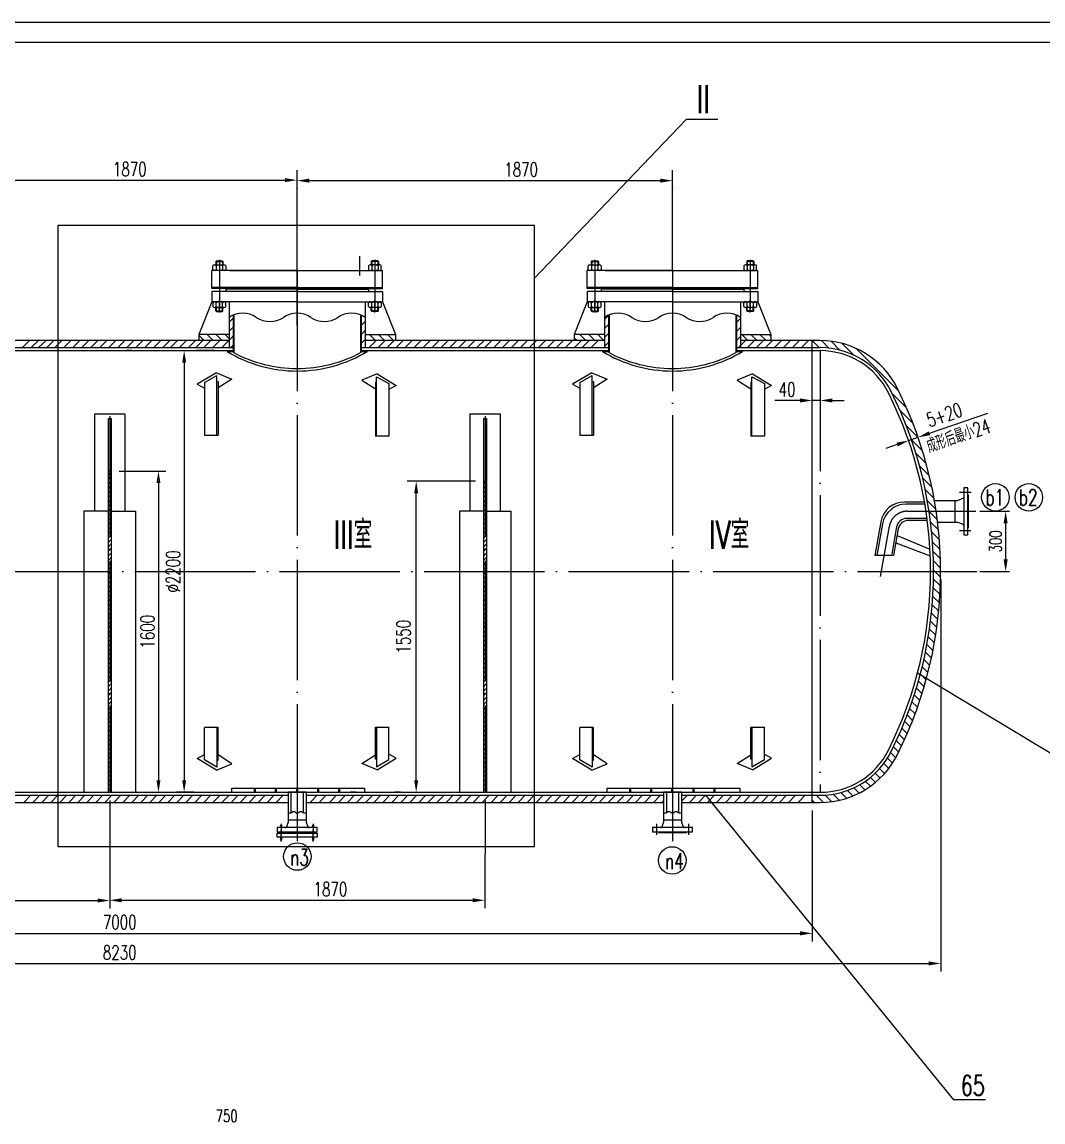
# Model space of a CAD drawing. Extents: x -54047 to 31317, y -2 to 11950.
# Drawn here: x -13641 to -8554, y 6400 to 11880 of the extents above; entities that cross this region are included whole.
import ezdxf

# ---------------------------------------------------------------- set-up
doc = ezdxf.new("R2010")
doc.units = 0
doc.header["$LTSCALE"] = 20
doc.linetypes.add('DASHDOT-M', pattern=[36, 30, -3, 0, -3])
doc.layers.get('0').update_dxf_attribs({"linetype": 'CONTINUOUS'})
doc.styles.add('BIAOZHU', font='ROMANS.shx', dxfattribs={"width": 0.7, "bigfont": 'HLFSD.shx'})
doc.styles.add('HZ', font='ROMANS.shx', dxfattribs={"width": 0.7, "height": 60, "bigfont": 'HLFSD.shx'})
doc.styles.add('ROMANS', font='ROMANS', dxfattribs={"width": 0.7, "height": 60})
pattern_1 = [(45, (-15897.798, 1992.204), (-11.22532, 11.22532), [])]
pattern_2 = [(45, (-17767.798, 1992.204), (-11.22532, 11.22532), [])]
pattern_3 = [(135, (-19767.798, 1992.204), (-22.45064, -22.45064), [])]

msp = doc.modelspace()

# ---------------------------------------------------------------- hatches: boundary and pattern name
at = {"linetype": 'Continuous'}
h = msp.add_hatch(dxfattribs=at)
h.set_pattern_fill('ANSI31', scale=10, style=0)
h.set_pattern_definition([(45, (-19833.798, 1992.204), (-22.45064, 22.45064), [])])
h.paths.add_polyline_path([(-12589.3, 10419.4, 0.046124), (-12609.3, 10408.7), (-12609.3, 10257.8), (-12589.3, 10257.8)])
h.paths.add_polyline_path([(-11931.3, 10408.7, 0.046124), (-11951.3, 10419.4), (-11951.3, 10257.8), (-11931.3, 10257.8)])
h = msp.add_hatch(dxfattribs=at)
h.set_pattern_fill('ANSI31', scale=10, style=0)
h.set_pattern_definition([(45, (-19863.798, 1992.204), (-22.45064, 22.45064), [])])
h.paths.add_polyline_path([(-10719.3, 10419.4, 0.046124), (-10739.3, 10408.7), (-10739.3, 10257.8), (-10719.3, 10257.8)])
h.paths.add_polyline_path([(-10061.3, 10408.7, 0.046124), (-10081.3, 10419.4), (-10081.3, 10257.8), (-10061.3, 10257.8)])
h = msp.add_hatch(dxfattribs=at)
h.set_pattern_fill('ANSI31', scale=10, angle=90, style=0)
h.set_pattern_definition([(135, (-19833.798, 1992.204), (-22.45064, -22.45064), [])])
h.paths.add_polyline_path([(-11780.3, 10322.8), (-11931.3, 10322.8), (-11931.3, 10292.8), (-11780.3, 10292.8)])
h.paths.add_polyline_path([(-12609.3, 10322.8), (-12760.3, 10322.8), (-12760.3, 10292.8), (-12609.3, 10292.8)])
h = msp.add_hatch(dxfattribs=at)
h.set_pattern_fill('ANSI31', scale=10, angle=90, style=0)
h.set_pattern_definition([(135, (-19863.798, 1992.204), (-22.45064, -22.45064), [])])
h.paths.add_polyline_path([(-9910.3, 10322.8), (-10061.3, 10322.8), (-10061.3, 10292.8), (-9910.3, 10292.8)])
h.paths.add_polyline_path([(-10739.3, 10322.8), (-10890.3, 10322.8), (-10890.3, 10292.8), (-10739.3, 10292.8)])
h = msp.add_hatch(dxfattribs=at)
h.set_pattern_fill('ANSI31', scale=10, angle=90, style=0)
h.set_pattern_definition(pattern_3)
h.paths.add_polyline_path([(-9177, 9811.4), (-9210.1, 9799.9, -0.04212), (-9126.7, 9473.2), (-9092.9, 9483.2, 0.041593)])
h = msp.add_hatch(dxfattribs=at)
h.set_pattern_fill('ANSI31', scale=5, style=0)
h.set_pattern_definition(pattern_2)
h.paths.add_polyline_path([(-13196.3, 9514.7), (-13204.3, 9514.7), (-13204.3, 9142.8), (-13196.3, 9142.8)])
h.paths.add_polyline_path([(-13204.3, 9514.7), (-13212.3, 9514.7), (-13212.3, 9482.8), (-13212.3, 9142.8), (-13204.3, 9142.8)])
h = msp.add_hatch(dxfattribs=at)
h.set_pattern_fill('ANSI31', scale=5, style=0)
h.set_pattern_definition(pattern_1)
h.paths.add_polyline_path([(-11326.3, 9514.7), (-11334.3, 9514.7), (-11334.3, 9142.8), (-11326.3, 9142.8)])
h.paths.add_polyline_path([(-11334.3, 9514.7), (-11342.3, 9514.7), (-11342.3, 9482.8), (-11342.3, 9142.8), (-11334.3, 9142.8)])
h = msp.add_hatch(dxfattribs=at)
h.set_pattern_fill('ANSI31', scale=10, angle=90, style=0)
h.set_pattern_definition(pattern_3)
h.paths.add_polyline_path([(-9092.9, 9483.2), (-9126.7, 9473.2, -0.041409), (-9099.3, 9142.8), (-9064.3, 9142.8, 0.041936)])
h.paths.add_polyline_path([(-9064.3, 9142.8), (-9099.3, 9142.8, -0.098479), (-9251.9, 8375.6), (-9221.8, 8356.8, 0.099209)])
h = msp.add_hatch(dxfattribs=at)
h.set_pattern_fill('ANSI31', scale=5, style=0)
h.set_pattern_definition(pattern_2)
h.paths.add_polyline_path([(-13204.3, 9142.8), (-13212.3, 9142.8), (-13212.3, 9007.6), (-13204.3, 9007.6)])
h.paths.add_polyline_path([(-13196.3, 9142.8), (-13204.3, 9142.8), (-13204.3, 9007.6), (-13196.3, 9007.6)])
h = msp.add_hatch(dxfattribs=at)
h.set_pattern_fill('ANSI31', scale=5, style=0)
h.set_pattern_definition(pattern_1)
h.paths.add_polyline_path([(-11334.3, 9142.8), (-11342.3, 9142.8), (-11342.3, 9007.6), (-11334.3, 9007.6)])
h.paths.add_polyline_path([(-11326.3, 9142.8), (-11334.3, 9142.8), (-11334.3, 9007.6), (-11326.3, 9007.6)])
h = msp.add_hatch(dxfattribs=at)
h.set_pattern_fill('ANSI31', scale=5, style=0)
h.set_pattern_definition(pattern_2)
h.paths.add_polyline_path([(-13204.3, 9007.6), (-13212.3, 9007.6), (-13212.3, 8384.4), (-13204.3, 8384.4)])
h.paths.add_polyline_path([(-13196.3, 9007.6), (-13204.3, 9007.6), (-13204.3, 8384.4), (-13196.3, 8384.4)])
h = msp.add_hatch(dxfattribs=at)
h.set_pattern_fill('ANSI31', scale=5, style=0)
h.set_pattern_definition(pattern_1)
h.paths.add_polyline_path([(-11334.3, 9007.6), (-11342.3, 9007.6), (-11342.3, 8384.4), (-11334.3, 8384.4)])
h.paths.add_polyline_path([(-11326.3, 9007.6), (-11334.3, 9007.6), (-11334.3, 8384.4), (-11326.3, 8384.4)])
h = msp.add_hatch(dxfattribs=at)
h.set_pattern_fill('ANSI31', scale=5, style=0)
h.set_pattern_definition(pattern_2)
h.paths.add_polyline_path([(-13204.3, 8384.4), (-13212.3, 8384.4), (-13212.3, 8042.8), (-13204.3, 8042.8)])
h.paths.add_polyline_path([(-13196.3, 8384.4), (-13204.3, 8384.4), (-13204.3, 8042.8), (-13196.3, 8042.8)])
h = msp.add_hatch(dxfattribs=at)
h.set_pattern_fill('ANSI31', scale=5, style=0)
h.set_pattern_definition(pattern_1)
h.paths.add_polyline_path([(-11334.3, 8384.4), (-11342.3, 8384.4), (-11342.3, 8042.8), (-11334.3, 8042.8)])
h.paths.add_polyline_path([(-11326.3, 8384.4), (-11334.3, 8384.4), (-11334.3, 8042.8), (-11326.3, 8042.8)])
h = msp.add_hatch(dxfattribs=at)
h.set_pattern_fill('ANSI31', scale=10, angle=90, style=0)
h.set_pattern_definition(pattern_3)
h.paths.add_polyline_path([(-9463.1, 8042.8), (-9556.5, 8042.8, -0.069224), (-9664.3, 8027.8), (-9704.3, 8027.8), (-9704.3, 7992.8), (-9664.3, 7992.8, 0.12236)])
h.paths.add_polyline_path([(-9318.2, 8167.7), (-9343.2, 8192.8, -0.169803), (-9556.5, 8042.8), (-9463.1, 8042.8, 0.112608)])

# ---------------------------------------------------------------- linework, layer by layer
at = {"color": 7, "linetype": 'Continuous'}
for p, q in [((-19667.8, 11880), (-2867.8, 11880)), ((-11090.3, 10602.7), (-10332.1, 11393.9)), ((-10173.7, 11393.9), (-10332.1, 11393.9)), ((-12270.3, 10641.8), (-12270.3, 11142.4)), ((-12270.3, 11132.1), (-12270.3, 11132.4)), ((-10400.3, 10641.8), (-10400.3, 11142.4)), ((-14080.3, 11092.4), (-12330.3, 11092.4)), ((-12210.3, 11089.7), (-10460.3, 11089.7)), ((-12270.3, 11052.4), (-12270.3, 11049.7)), ((-10400.3, 11052.4), (-10400.3, 11049.7)), ((-12270.3, 10390.2), (-12270.3, 10768.7)), ((-12270.3, 10367.7), (-12270.3, 10768.7)), ((-12672.8, 10690.6), (-12672.8, 10670.6)), ((-12642.8, 10690.6), (-12642.8, 10670.6)), ((-11897.8, 10690.6), (-11897.8, 10670.6)), ((-11867.8, 10690.6), (-11867.8, 10670.6)), ((-10802.8, 10690.6), (-10802.8, 10670.6)), ((-10772.8, 10690.6), (-10772.8, 10670.6)), ((-10027.8, 10690.6), (-10027.8, 10670.6)), ((-9997.8, 10690.6), (-9997.8, 10670.6)), ((-12672.8, 10438), (-12672.8, 10458)), ((-12642.8, 10438), (-12642.8, 10458)), ((-11897.8, 10438), (-11897.8, 10458)), ((-11867.8, 10438), (-11867.8, 10458)), ((-10802.8, 10438), (-10802.8, 10458)), ((-10772.8, 10438), (-10772.8, 10458)), ((-10027.8, 10438), (-10027.8, 10458)), ((-9997.8, 10438), (-9997.8, 10458)), ((-13639.2, 10257.8), (-13604.2, 10292.8)), ((-13594.6, 10257.8), (-13559.6, 10292.8)), ((-13558.8, 10257.8), (-13520.3, 10292.8)), ((-13516.9, 10257.8), (-13481.9, 10292.8)), ((-13477.9, 10257.8), (-13442.9, 10292.8)), ((-13433, 10257.8), (-13398, 10292.8)), ((-13388.1, 10257.8), (-13353.1, 10292.8)), ((-13343.2, 10257.8), (-13308.2, 10292.8)), ((-13298.3, 10257.8), (-13263.3, 10292.8)), ((-13253.4, 10257.8), (-13218.4, 10292.8)), ((-13208.5, 10257.8), (-13173.5, 10292.8)), ((-13163.6, 10257.8), (-13128.6, 10292.8)), ((-13118.7, 10257.8), (-13083.7, 10292.8)), ((-13074.6, 10257.8), (-13039.6, 10292.8)), ((-13029.7, 10257.8), (-12994.7, 10292.8)), ((-12984.8, 10257.8), (-12949.8, 10292.8)), ((-12939.9, 10257.8), (-12904.9, 10292.8)), ((-12901.4, 10257.8), (-12866.4, 10292.8)), ((-12856.5, 10257.8), (-12821.5, 10292.8)), ((-12811.6, 10257.8), (-12776.6, 10292.8)), ((-12775.2, 10257.8), (-12740.2, 10292.8)), ((-12735.6, 10257.8), (-12700.6, 10292.8)), ((-12690.7, 10257.8), (-12655.7, 10292.8)), ((-12645.8, 10257.8), (-12610.8, 10292.8)), ((-11912.3, 10257.8), (-11877.3, 10292.8)), ((-11867.4, 10257.8), (-11832.4, 10292.8)), ((-11822.5, 10257.8), (-11787.5, 10292.8)), ((-11777.6, 10257.8), (-11742.6, 10292.8)), ((-11732.7, 10257.8), (-11697.7, 10292.8)), ((-11687.8, 10257.8), (-11652.8, 10292.8)), ((-11642.9, 10257.8), (-11607.9, 10292.8)), ((-11598, 10257.8), (-11563, 10292.8)), ((-11553.1, 10257.8), (-11518.1, 10292.8)), ((-11509.1, 10257.8), (-11474.1, 10292.8)), ((-11464.2, 10257.8), (-11429.2, 10292.8)), ((-11419.3, 10257.8), (-11384.3, 10292.8)), ((-11374.4, 10257.8), (-11339.4, 10292.8)), ((-11335.9, 10257.8), (-11300.9, 10292.8)), ((-11291, 10257.8), (-11256, 10292.8)), ((-11247, 10257.9), (-11212, 10292.9)), ((-11202.1, 10257.9), (-11167.1, 10292.9)), ((-11157.2, 10257.9), (-11122.2, 10292.9)), ((-11112.3, 10257.9), (-11077.3, 10292.9)), ((-11067.4, 10257.9), (-11032.4, 10292.9)), ((-11023.4, 10257.9), (-10988.4, 10292.9)), ((-10978.5, 10257.9), (-10943.5, 10292.9)), ((-10933.6, 10257.9), (-10898.6, 10292.9)), ((-10888.7, 10257.9), (-10853.7, 10292.9)), ((-10850.2, 10257.9), (-10815.2, 10292.9)), ((-10805.3, 10257.9), (-10770.3, 10292.9)), ((-10061.3, 10268), (-10036.6, 10292.8)), ((-10026.7, 10257.8), (-9991.7, 10292.8)), ((-9981.8, 10257.8), (-9946.8, 10292.8)), ((-9936.9, 10257.8), (-9901.9, 10292.8)), ((-9892, 10257.8), (-9857, 10292.8)), ((-9847.1, 10257.8), (-9812.1, 10292.8)), ((-9802.2, 10257.8), (-9800.3, 10259.6)), ((-9801.9, 10257.8), (-9766.9, 10292.8)), ((-9757, 10257.8), (-9722, 10292.8)), ((-9668.8, 10257.8), (-9703.8, 10292.8)), ((-9621.5, 10255.5), (-9658.8, 10292.8)), ((-9566.7, 10245.5), (-9610.6, 10289.4)), ((-9496.8, 10220.5), (-9554.9, 10278.6)), ((-9273.1, 10041.7), (-9485, 10253.6)), ((-13093.1, 10242.8), (-13120.2, 10242.8)), ((-12683.2, 10242.8), (-12771.9, 10242.8)), ((-12833.3, 10182.8), (-12833.3, 8102.8)), ((-9234.3, 9958.1), (-9306.4, 10030.1)), ((-9764.3, 9994.7), (-9890.9, 9994.7)), ((-9664.3, 9994.7), (-9704.3, 9994.7)), ((-9604.3, 9994.7), (-9544.3, 9994.7)), ((-9202.9, 9881.7), (-9267.3, 9946.2)), ((-9120.3, 9831), (-8829.5, 9931.6)), ((-9176.8, 9810.7), (-9235.7, 9869.7)), ((-9224.2, 9795), (-9177, 9811.4)), ((-9280.9, 9775.3), (-9337.6, 9755.7)), ((-13212.3, 9623.4), (-13204.3, 9631.4)), ((-13212.3, 9601), (-13204.3, 9609)), ((-13204.3, 9631.4), (-13196.3, 9639.4)), ((-13204.3, 9609), (-13196.3, 9617)), ((-13204.3, 9586.5), (-13196.3, 9594.5)), ((-13156.3, 9642.8), (-12923.8, 9642.8)), ((-11382.3, 9592.8), (-11721.6, 9592.8)), ((-11334.3, 9586.5), (-11328, 9592.8)), ((-13212.3, 9578.5), (-13204.3, 9586.5)), ((-13212.3, 9556.1), (-13204.3, 9564.1)), ((-13212.3, 9533.6), (-13204.3, 9541.6)), ((-13204.3, 9564.1), (-13196.3, 9572.1)), ((-13204.3, 9541.6), (-13196.3, 9549.6)), ((-12961.3, 9582.8), (-12961.3, 8102.8)), ((-11342.3, 9578.5), (-11334.3, 9586.5)), ((-11342.3, 9556.1), (-11334.3, 9564.1)), ((-11342.3, 9533.6), (-11334.3, 9541.6)), ((-11334.3, 9564.1), (-11326.3, 9572.1)), ((-11334.3, 9541.6), (-11326.3, 9549.6)), ((-13208.7, 9514.7), (-13204.3, 9519.2)), ((-13204.3, 9519.2), (-13196.3, 9527.2)), ((-11677.3, 8102.8), (-11677.3, 9532.8)), ((-11338.7, 9514.7), (-11334.3, 9519.2)), ((-11334.3, 9519.2), (-11326.3, 9527.2)), ((-8869, 9442.8), (-8720.7, 9442.8)), ((-8740.7, 9382.8), (-8740.7, 9202.8)), ((-9064.3, 9102.8), (-9064.3, 7150.2)), ((-8869, 9142.8), (-8720.7, 9142.8)), ((-8460.1, 8202.4), (-9179.8, 8636.5)), ((-9244.5, 8304.4), (-9271, 8330.9)), ((-9230.8, 8335.6), (-9257.5, 8362.3)), ((-9258.7, 8273.7), (-9285, 8300)), ((-9285.9, 8213.6), (-9313.5, 8241.2)), ((-9272.6, 8242.7), (-9299, 8269.1)), ((-9304.2, 8187.8), (-9329.6, 8213.1)), ((-13632.5, 7992.8), (-13597.5, 8027.8)), ((-13587.6, 7992.8), (-13552.6, 8027.8)), ((-13542.7, 7992.8), (-13507.7, 8027.8)), ((-13497.8, 7992.8), (-13462.8, 8027.8)), ((-13452.9, 7992.8), (-13417.9, 8027.8)), ((-13408, 7992.8), (-13373, 8027.8)), ((-13363.1, 7992.8), (-13328.1, 8027.8)), ((-13318.2, 7992.8), (-13283.2, 8027.8)), ((-13273.3, 7992.8), (-13238.3, 8027.8)), ((-13228.4, 7992.8), (-13193.4, 8027.8)), ((-13204.3, 8002.8), (-13204.3, 7463.9)), ((-13183.5, 7992.8), (-13148.5, 8027.8)), ((-13138.6, 7992.8), (-13103.6, 8027.8)), ((-13093.7, 7992.8), (-13058.7, 8027.8)), ((-13048.8, 7992.8), (-13013.8, 8027.8)), ((-13003.9, 7992.8), (-12968.9, 8027.8)), ((-12959, 7992.8), (-12924, 8027.8)), ((-12914.1, 7992.8), (-12879.1, 8027.8)), ((-12784.6, 8042.8), (-12873.3, 8042.8)), ((-12869.2, 7992.8), (-12834.2, 8027.8)), ((-12824.3, 7992.8), (-12789.3, 8027.8)), ((-12797.9, 8042.8), (-12789.6, 8042.8)), ((-12779.4, 7992.8), (-12744.4, 8027.8)), ((-12734.5, 7992.8), (-12699.5, 8027.8)), ((-12689.6, 7992.8), (-12654.6, 8027.8)), ((-12644.7, 7992.8), (-12609.7, 8027.8)), ((-12599.8, 7992.8), (-12564.8, 8027.8)), ((-12554.9, 7992.8), (-12519.9, 8027.8)), ((-12510, 7992.8), (-12475, 8027.8)), ((-12465.1, 7992.8), (-12430.1, 8027.8)), ((-12420.2, 7992.8), (-12385.2, 8027.8)), ((-12375.3, 7992.8), (-12340.3, 8027.8)), ((-12205.7, 7992.8), (-12170.7, 8027.8)), ((-12160.8, 7992.8), (-12125.8, 8027.8)), ((-12108.6, 7992.8), (-12073.6, 8027.8)), ((-12063.7, 7992.8), (-12028.7, 8027.8)), ((-12018.8, 7992.8), (-11983.8, 8027.8)), ((-11976.4, 8042.8), (-12004.9, 8042.8)), ((-11973.9, 7992.8), (-11938.9, 8027.8)), ((-11929, 7992.8), (-11894, 8027.8)), ((-11887.9, 7992.8), (-11852.9, 8027.8)), ((-11843, 7992.8), (-11808, 8027.8)), ((-11798.1, 7992.8), (-11763.1, 8027.8)), ((-11755.7, 8042.8), (-11784.2, 8042.8)), ((-11753.2, 7992.8), (-11718.2, 8027.8)), ((-11708.3, 7992.8), (-11673.3, 8027.8)), ((-11663.4, 7992.8), (-11628.4, 8027.8)), ((-11645.7, 8042.8), (-11637.3, 8042.8)), ((-11618.5, 7992.8), (-11583.5, 8027.8)), ((-11573.6, 7992.8), (-11538.6, 8027.8)), ((-11528.7, 7992.8), (-11493.7, 8027.8)), ((-11483.8, 7992.8), (-11448.8, 8027.8)), ((-11438.9, 7992.8), (-11403.9, 8027.8)), ((-11394, 7992.8), (-11359, 8027.8)), ((-11349.1, 7992.8), (-11314.1, 8027.8)), ((-11334.3, 8002.8), (-11335.5, 7465)), ((-11304.2, 7992.8), (-11269.2, 8027.8)), ((-11259.3, 7992.8), (-11224.3, 8027.8)), ((-11214.4, 7992.8), (-11179.4, 8027.8)), ((-11169.1, 7992.8), (-11134.1, 8027.8)), ((-11124.2, 7992.8), (-11089.2, 8027.8)), ((-11079.3, 7992.8), (-11044.3, 8027.8)), ((-11034.4, 7992.8), (-10999.4, 8027.8)), ((-10989.5, 7992.8), (-10954.5, 8027.8)), ((-10944.6, 7992.8), (-10909.6, 8027.8)), ((-10899.7, 7992.8), (-10864.7, 8027.8)), ((-10854.8, 7992.8), (-10819.8, 8027.8)), ((-10809.9, 7992.8), (-10774.9, 8027.8)), ((-10765, 7992.8), (-10730, 8027.8)), ((-10720.1, 7992.8), (-10685.1, 8027.8)), ((-10675.2, 7992.8), (-10640.2, 8027.8)), ((-10630.3, 7992.8), (-10595.3, 8027.8)), ((-10585.4, 7992.8), (-10550.4, 8027.8)), ((-10540.5, 7992.8), (-10505.5, 8027.8)), ((-10495.6, 7992.8), (-10460.6, 8027.8)), ((-10355.8, 7997.9), (-10325.9, 8027.8)), ((-10316, 7992.8), (-10281, 8027.8)), ((-10271.1, 7992.8), (-10236.1, 8027.8)), ((-10236.1, 8027.8), (-9000.4, 6511.6)), ((-10226.2, 7992.8), (-10191.2, 8027.8)), ((-10181.3, 7992.8), (-10146.3, 8027.8)), ((-10136.4, 7992.8), (-10101.4, 8027.8)), ((-10091.5, 7992.8), (-10056.5, 8027.8)), ((-10046.6, 7992.8), (-10011.6, 8027.8)), ((-10001.7, 7992.8), (-9966.7, 8027.8)), ((-9956.8, 7992.8), (-9921.8, 8027.8)), ((-9911.9, 7992.8), (-9876.9, 8027.8)), ((-9867, 7992.8), (-9832, 8027.8)), ((-9822.1, 7992.8), (-9787.1, 8027.8)), ((-9774.6, 7992.8), (-9739.6, 8027.8)), ((-13204.3, 7987.8), (-13204.3, 7465)), ((-10450.7, 7992.8), (-10444.8, 7998.7)), ((-9704.3, 7952.8), (-9704.3, 7300.3)), ((-11335.3, 7556.4), (-11335.3, 7503)), ((-15014.3, 7503.9), (-13264.3, 7503.9)), ((-13144.3, 7505), (-11395.5, 7505)), ((-16644.3, 7340.3), (-9764.3, 7340.3)), ((-17284.3, 7190.2), (-9124.3, 7190.2))]:
    msp.add_line(p, q, dxfattribs=at)
at = {"color": 4, "linetype": 'Continuous'}
for p, q in [((-19167.8, 11780), (-2967.8, 11780)), ((-12672.8, 10690.6), (-12675.8, 10687.6)), ((-12675.8, 10687.6), (-12639.8, 10687.6)), ((-12675.8, 10687.6), (-12675.8, 10670.6)), ((-12672.8, 10690.6), (-12642.8, 10690.6)), ((-12642.8, 10690.6), (-12639.8, 10687.6)), ((-12639.8, 10687.6), (-12639.8, 10670.6)), ((-11897.8, 10690.6), (-11900.8, 10687.6)), ((-11864.8, 10687.6), (-11900.8, 10687.6)), ((-11900.8, 10687.6), (-11900.8, 10670.6)), ((-11867.8, 10690.6), (-11897.8, 10690.6)), ((-11867.8, 10690.6), (-11864.8, 10687.6)), ((-11864.8, 10687.6), (-11864.8, 10670.6)), ((-10802.8, 10690.6), (-10805.8, 10687.6)), ((-10805.8, 10687.6), (-10769.8, 10687.6)), ((-10805.8, 10687.6), (-10805.8, 10670.6)), ((-10802.8, 10690.6), (-10772.8, 10690.6)), ((-10772.8, 10690.6), (-10769.8, 10687.6)), ((-10769.8, 10687.6), (-10769.8, 10670.6)), ((-10027.8, 10690.6), (-10030.8, 10687.6)), ((-10030.8, 10687.6), (-10030.8, 10670.6)), ((-9994.8, 10687.6), (-10030.8, 10687.6)), ((-9997.8, 10690.6), (-10027.8, 10690.6)), ((-9997.8, 10690.6), (-9994.8, 10687.6)), ((-9994.8, 10687.6), (-9994.8, 10670.6)), ((-12270.3, 10641.8), (-12695.3, 10641.8)), ((-12695.3, 10551.8), (-12695.3, 10641.8)), ((-12689.7, 10647.3), (-12689.7, 10665.1)), ((-12682.1, 10670.6), (-12633.5, 10670.6)), ((-12633.5, 10641.8), (-12682.1, 10641.8)), ((-12673.8, 10665.1), (-12673.8, 10647.3)), ((-12641.9, 10665.1), (-12641.9, 10647.3)), ((-12626, 10665.1), (-12626, 10647.3)), ((-12605.3, 10641.8), (-11935.3, 10641.8)), ((-12270.3, 10641.8), (-11845.3, 10641.8)), ((-11914.7, 10665.1), (-11914.7, 10647.3)), ((-11858.5, 10670.6), (-11907.1, 10670.6)), ((-11907.1, 10641.8), (-11858.5, 10641.8)), ((-11898.8, 10665.1), (-11898.8, 10647.3)), ((-11866.9, 10665.1), (-11866.9, 10647.3)), ((-11851, 10647.3), (-11851, 10665.1)), ((-11845.3, 10551.8), (-11845.3, 10641.8)), ((-10400.3, 10641.8), (-10825.3, 10641.8)), ((-10825.3, 10551.8), (-10825.3, 10641.8)), ((-10819.7, 10647.3), (-10819.7, 10665.1)), ((-10812.1, 10670.6), (-10763.5, 10670.6)), ((-10763.5, 10641.8), (-10812.1, 10641.8)), ((-10803.8, 10665.1), (-10803.8, 10647.3)), ((-10771.9, 10665.1), (-10771.9, 10647.3)), ((-10756, 10665.1), (-10756, 10647.3)), ((-10735.3, 10641.8), (-10065.3, 10641.8)), ((-10400.3, 10641.8), (-9975.3, 10641.8)), ((-10044.7, 10665.1), (-10044.7, 10647.3)), ((-9988.5, 10670.6), (-10037.1, 10670.6)), ((-10037.1, 10641.8), (-9988.5, 10641.8)), ((-10028.8, 10665.1), (-10028.8, 10647.3)), ((-9996.9, 10665.1), (-9996.9, 10647.3)), ((-9981, 10647.3), (-9981, 10665.1)), ((-9975.3, 10551.8), (-9975.3, 10641.8)), ((-12270.3, 10556.8), (-12695.3, 10556.8)), ((-12270.3, 10551.8), (-12695.3, 10551.8)), ((-12270.3, 10536.8), (-12695.3, 10536.8)), ((-12695.3, 10536.8), (-12695.3, 10486.8)), ((-12270.3, 10548.8), (-12625.3, 10548.8)), ((-12625.3, 10548.8), (-12625.3, 10536.8)), ((-12620.3, 10551.8), (-12620.3, 10548.8)), ((-12270.3, 10556.8), (-11845.3, 10556.8)), ((-12270.3, 10551.8), (-11845.3, 10551.8)), ((-12270.3, 10548.8), (-11915.3, 10548.8)), ((-12270.3, 10536.8), (-11845.3, 10536.8)), ((-11920.3, 10551.8), (-11920.3, 10548.8)), ((-11915.3, 10548.8), (-11915.3, 10536.8)), ((-11845.3, 10536.8), (-11845.3, 10486.8)), ((-10400.3, 10556.8), (-10825.3, 10556.8)), ((-10400.3, 10551.8), (-10825.3, 10551.8)), ((-10400.3, 10536.8), (-10825.3, 10536.8)), ((-10825.3, 10536.8), (-10825.3, 10486.8)), ((-10400.3, 10548.8), (-10755.3, 10548.8)), ((-10755.3, 10548.8), (-10755.3, 10536.8)), ((-10750.3, 10551.8), (-10750.3, 10548.8)), ((-10400.3, 10556.8), (-9975.3, 10556.8)), ((-10400.3, 10551.8), (-9975.3, 10551.8)), ((-10400.3, 10548.8), (-10045.3, 10548.8)), ((-10400.3, 10536.8), (-9975.3, 10536.8)), ((-10050.3, 10551.8), (-10050.3, 10548.8)), ((-10045.3, 10548.8), (-10045.3, 10536.8)), ((-9975.3, 10536.8), (-9975.3, 10486.8)), ((-12695.3, 10486.8), (-12760.3, 10322.8)), ((-12270.3, 10486.8), (-12695.3, 10486.8)), ((-12689.7, 10481.3), (-12689.7, 10463.5)), ((-12633.5, 10486.8), (-12682.1, 10486.8)), ((-12673.8, 10463.5), (-12673.8, 10481.3)), ((-12641.9, 10463.5), (-12641.9, 10481.3)), ((-12626, 10463.5), (-12626, 10481.3)), ((-12609.3, 10486.8), (-12609.3, 10257.8)), ((-12270.3, 10486.8), (-11845.3, 10486.8)), ((-11931.3, 10486.8), (-11931.3, 10257.8)), ((-11914.7, 10463.5), (-11914.7, 10481.3)), ((-11907.1, 10486.8), (-11858.5, 10486.8)), ((-11898.8, 10463.5), (-11898.8, 10481.3)), ((-11866.9, 10463.5), (-11866.9, 10481.3)), ((-11851, 10481.3), (-11851, 10463.5)), ((-11845.3, 10486.8), (-11780.3, 10322.8)), ((-10825.3, 10486.8), (-10890.3, 10322.8)), ((-10400.3, 10486.8), (-10825.3, 10486.8)), ((-10819.7, 10481.3), (-10819.7, 10463.5)), ((-10763.5, 10486.8), (-10812.1, 10486.8)), ((-10803.8, 10463.5), (-10803.8, 10481.3)), ((-10771.9, 10463.5), (-10771.9, 10481.3)), ((-10756, 10463.5), (-10756, 10481.3)), ((-10739.3, 10486.8), (-10739.3, 10257.8)), ((-10400.3, 10486.8), (-9975.3, 10486.8)), ((-10061.3, 10486.8), (-10061.3, 10257.8)), ((-10044.7, 10463.5), (-10044.7, 10481.3)), ((-10037.1, 10486.8), (-9988.5, 10486.8)), ((-10028.8, 10463.5), (-10028.8, 10481.3)), ((-9996.9, 10463.5), (-9996.9, 10481.3)), ((-9981, 10481.3), (-9981, 10463.5)), ((-9975.3, 10486.8), (-9910.3, 10322.8)), ((-12682.1, 10458), (-12633.5, 10458)), ((-12675.8, 10441), (-12675.8, 10458)), ((-12675.8, 10441), (-12639.8, 10441)), ((-12672.8, 10438), (-12675.8, 10441)), ((-12672.8, 10438), (-12642.8, 10438)), ((-12642.8, 10438), (-12639.8, 10441)), ((-12639.8, 10441), (-12639.8, 10458)), ((-12589.3, 10419.4), (-12589.3, 10234.8)), ((-12585.3, 10421), (-12585.3, 10232.7)), ((-11955.3, 10421), (-11955.3, 10232.7)), ((-11951.3, 10419.4), (-11951.3, 10234.8)), ((-11858.5, 10458), (-11907.1, 10458)), ((-11900.8, 10441), (-11900.8, 10458)), ((-11864.8, 10441), (-11900.8, 10441)), ((-11897.8, 10438), (-11900.8, 10441)), ((-11867.8, 10438), (-11897.8, 10438)), ((-11867.8, 10438), (-11864.8, 10441)), ((-11864.8, 10441), (-11864.8, 10458)), ((-10812.1, 10458), (-10763.5, 10458)), ((-10805.8, 10441), (-10805.8, 10458)), ((-10805.8, 10441), (-10769.8, 10441)), ((-10802.8, 10438), (-10805.8, 10441)), ((-10802.8, 10438), (-10772.8, 10438)), ((-10772.8, 10438), (-10769.8, 10441)), ((-10769.8, 10441), (-10769.8, 10458)), ((-10719.3, 10419.4), (-10719.3, 10234.8)), ((-10715.3, 10421), (-10715.3, 10232.7)), ((-10085.3, 10421), (-10085.3, 10232.7)), ((-10081.3, 10419.4), (-10081.3, 10234.8)), ((-9988.5, 10458), (-10037.1, 10458)), ((-10030.8, 10441), (-10030.8, 10458)), ((-10027.8, 10438), (-10030.8, 10441)), ((-9994.8, 10441), (-10030.8, 10441)), ((-9997.8, 10438), (-10027.8, 10438)), ((-9997.8, 10438), (-9994.8, 10441)), ((-9994.8, 10441), (-9994.8, 10458)), ((-12609.3, 10322.8), (-12760.3, 10322.8)), ((-12760.3, 10322.8), (-12760.3, 10292.8)), ((-11931.3, 10322.8), (-11780.3, 10322.8)), ((-11780.3, 10322.8), (-11780.3, 10292.8)), ((-10739.3, 10322.8), (-10890.3, 10322.8)), ((-10890.3, 10322.8), (-10890.3, 10292.8)), ((-10061.3, 10322.8), (-9910.3, 10322.8)), ((-9910.3, 10322.8), (-9910.3, 10292.8)), ((-13821.3, 10257.8), (-13639.8, 10257.8)), ((-13639.8, 10292.8), (-13801.3, 10292.8)), ((-12750.3, 10292.8), (-13639.8, 10292.8)), ((-13639.8, 10257.8), (-12750.3, 10257.8)), ((-12609.3, 10292.8), (-12750.3, 10292.8)), ((-12750.3, 10257.8), (-12589.3, 10257.8)), ((-11951.3, 10257.8), (-10719.3, 10257.8)), ((-10739.3, 10292.8), (-11931.3, 10292.8)), ((-10081.3, 10257.8), (-9664.3, 10257.8)), ((-9664.3, 10292.8), (-10061.3, 10292.8)), ((-9704.3, 7992.8), (-9704.3, 10292.8)), ((-13821.3, 10242.8), (-13639.8, 10242.8)), ((-13639.8, 10242.8), (-12750.3, 10242.8)), ((-12750.3, 10242.8), (-12589.3, 10242.8)), ((-12619.3, 10242.8), (-12619.3, 10238.8)), ((-12619.3, 10238.8), (-12589.3, 10238.8)), ((-11951.3, 10242.8), (-11844.8, 10242.8)), ((-11951.3, 10238.8), (-11921.3, 10238.8)), ((-11921.3, 10242.8), (-11921.3, 10238.8)), ((-11844.8, 10242.8), (-10719.3, 10242.8)), ((-10749.3, 10242.8), (-10749.3, 10238.8)), ((-10749.3, 10238.8), (-10719.3, 10238.8)), ((-10081.3, 10242.8), (-9664.3, 10242.8)), ((-10081.3, 10238.8), (-10051.3, 10238.8)), ((-10051.3, 10242.8), (-10051.3, 10238.8)), ((-12672.8, 10132.8), (-12768.3, 10075.1)), ((-12731.9, 10083.7), (-12669.8, 10118.3)), ((-12731.9, 10083.7), (-12731.9, 9821.8)), ((-12672.8, 10132.8), (-12595.9, 10101.4)), ((-12669.8, 9821.8), (-12669.8, 10118.3)), ((-12669.8, 10087), (-12664.4, 10089.8)), ((-12595.9, 10101.4), (-12664.4, 10057.6)), ((-12664.4, 10089.8), (-12664.4, 9821.8)), ((-11871.8, 10127.6), (-11948.8, 10096.2)), ((-11948.8, 10096.2), (-11880.2, 10052.4)), ((-11880.2, 10084.7), (-11880.2, 9816.6)), ((-11874.8, 10081.8), (-11880.2, 10084.7)), ((-11874.8, 9816.6), (-11874.8, 10113.1)), ((-11874.8, 10113.1), (-11812.8, 10078.5)), ((-11871.8, 10127.6), (-11776.3, 10069.9)), ((-10802.8, 10132.8), (-10898.3, 10075.1)), ((-10861.9, 10083.7), (-10799.8, 10118.3)), ((-10861.9, 10083.7), (-10861.9, 9821.8)), ((-10802.8, 10132.8), (-10725.9, 10101.4)), ((-10799.8, 9821.8), (-10799.8, 10118.3)), ((-10799.8, 10087), (-10794.4, 10089.8)), ((-10725.9, 10101.4), (-10794.4, 10057.6)), ((-10794.4, 10089.8), (-10794.4, 9821.8)), ((-10001.8, 10127.6), (-10078.8, 10096.2)), ((-10078.8, 10096.2), (-10010.2, 10052.4)), ((-10010.2, 10084.7), (-10010.2, 9816.6)), ((-10004.8, 10081.8), (-10010.2, 10084.7)), ((-10004.8, 9816.6), (-10004.8, 10113.1)), ((-10004.8, 10113.1), (-9942.8, 10078.5)), ((-10001.8, 10127.6), (-9906.3, 10069.9)), ((-12768.3, 10075.1), (-12731.4, 10055.2)), ((-11776.3, 10069.9), (-11813.3, 10050)), ((-11812.8, 10078.5), (-11812.8, 9816.6)), ((-10898.3, 10075.1), (-10861.4, 10055.2)), ((-9906.3, 10069.9), (-9943.3, 10050)), ((-9942.8, 10078.5), (-9942.8, 9816.6)), ((-13279.3, 9928.6), (-13279.3, 9613.6)), ((-13279.3, 9928.6), (-13129.3, 9928.6)), ((-13129.3, 9928.6), (-13129.3, 9613.6)), ((-11409.3, 9928.6), (-11409.3, 9613.6)), ((-11409.3, 9928.6), (-11259.3, 9928.6)), ((-11259.3, 9928.6), (-11259.3, 9613.6)), ((-13212.3, 9905.2), (-13212.3, 8042.8)), ((-13212.3, 9905.2), (-13196.3, 9905.2)), ((-13196.3, 9905.2), (-13196.3, 8042.8)), ((-11342.3, 9905.2), (-11342.3, 8042.8)), ((-11342.3, 9905.2), (-11326.3, 9905.2)), ((-11326.3, 9905.2), (-11326.3, 8042.8)), ((-12731.9, 9821.8), (-12664.4, 9821.8)), ((-11812.8, 9816.6), (-11880.2, 9816.6)), ((-10861.9, 9821.8), (-10794.4, 9821.8)), ((-9942.8, 9816.6), (-10010.2, 9816.6)), ((-13279.3, 9613.6), (-13279.3, 9442.8)), ((-13196.3, 9642.8), (-13212.3, 9642.8)), ((-13129.3, 9613.6), (-13129.3, 9442.8)), ((-11409.3, 9613.6), (-11409.3, 9442.8)), ((-11326.3, 9592.8), (-11342.3, 9592.8)), ((-11259.3, 9613.6), (-11259.3, 9577.8)), ((-11259.3, 9577.8), (-11259.3, 9442.8)), ((-8928.5, 9560.3), (-8949.5, 9560.3)), ((-8949.5, 9560.3), (-8949.5, 9325.3)), ((-8928.5, 9325.3), (-8928.5, 9560.3)), ((-9144.6, 9488.8), (-9244.6, 9488.8)), ((-9095.3, 9496.8), (-8979.5, 9496.8)), ((-8991.5, 9388.8), (-8991.5, 9496.8)), ((-8979.5, 9496.8), (-8953.3, 9507.3)), ((-8925.5, 9523.8), (-8928.5, 9523.8)), ((-8925.5, 9361.8), (-8925.5, 9523.8)), ((-8925.5, 9361.8), (-8925.5, 9523.8)), ((-13332.3, 9442.8), (-13332.3, 8042.8)), ((-13212.3, 9442.8), (-13332.3, 9442.8)), ((-13196.3, 9442.8), (-13076.3, 9442.8)), ((-13076.3, 9442.8), (-13076.3, 9142.8)), ((-11462.3, 9442.8), (-11462.3, 8042.8)), ((-11342.3, 9442.8), (-11462.3, 9442.8)), ((-11326.3, 9442.8), (-11206.3, 9442.8)), ((-11206.3, 9442.8), (-11206.3, 8042.8)), ((-9142.9, 9478.8), (-9236.2, 9478.8)), ((-9362.7, 9389.6), (-9392.2, 9222.8)), ((-9354.4, 9379.7), (-9382.1, 9222.8)), ((-9131.9, 9406.8), (-9234.5, 9406.8)), ((-9130.6, 9396.8), (-9226.2, 9396.8)), ((-9079.2, 9388.8), (-8979.5, 9388.8)), ((-8979.5, 9388.8), (-8953.3, 9378.3)), ((-9283.7, 9365.5), (-9307.6, 9229.9)), ((-9275.4, 9355.5), (-9298.8, 9222.8)), ((-9281.3, 9322.4), (-9118.3, 9254.5)), ((-8949.5, 9325.3), (-8928.5, 9325.3)), ((-8928.5, 9361.8), (-8925.5, 9361.8)), ((-9287.8, 9285.5), (-9116.6, 9220.1)), ((-9298.8, 9222.8), (-9392.2, 9222.8)), ((-13076.3, 9142.8), (-13076.3, 8042.8)), ((-12731.9, 8204.5), (-12731.9, 8366.4)), ((-12664.4, 8366.4), (-12731.9, 8366.4)), ((-12669.8, 8366.4), (-12669.8, 8168.8)), ((-12664.4, 8203.7), (-12664.4, 8366.4)), ((-11880.2, 8208.2), (-11880.2, 8367.4)), ((-11880.2, 8367.4), (-11812.8, 8367.4)), ((-11874.8, 8367.4), (-11874.8, 8169.7)), ((-11812.8, 8205.5), (-11812.8, 8367.4)), ((-10861.9, 8204.5), (-10861.9, 8366.4)), ((-10794.4, 8366.4), (-10861.9, 8366.4)), ((-10799.8, 8366.4), (-10799.8, 8168.8)), ((-10794.4, 8203.7), (-10794.4, 8366.4)), ((-10010.2, 8208.2), (-10010.2, 8367.4)), ((-10010.2, 8367.4), (-9942.8, 8367.4)), ((-10004.8, 8367.4), (-10004.8, 8169.7)), ((-9942.8, 8205.5), (-9942.8, 8367.4)), ((-12768.3, 8211.6), (-12731.4, 8231.4)), ((-12595.9, 8185.3), (-12664.4, 8229)), ((-11948.8, 8186.2), (-11880.2, 8230)), ((-11776.3, 8212.5), (-11813.3, 8232.4)), ((-10898.3, 8211.6), (-10861.4, 8231.4)), ((-10725.9, 8185.3), (-10794.4, 8229)), ((-10078.8, 8186.2), (-10010.2, 8230)), ((-9906.3, 8212.5), (-9943.3, 8232.4)), ((-12672.8, 8153.8), (-12768.3, 8211.6)), ((-12669.8, 8168.8), (-12731.9, 8204.5)), ((-12672.8, 8153.8), (-12595.9, 8185.3)), ((-12669.8, 8203), (-12664.4, 8203.7)), ((-11871.8, 8154.8), (-11948.8, 8186.2)), ((-11874.8, 8207.2), (-11880.2, 8208.2)), ((-11874.8, 8169.7), (-11812.8, 8205.5)), ((-11871.8, 8154.8), (-11776.3, 8212.5)), ((-10802.8, 8153.8), (-10898.3, 8211.6)), ((-10799.8, 8168.8), (-10861.9, 8204.5)), ((-10802.8, 8153.8), (-10725.9, 8185.3)), ((-10799.8, 8203), (-10794.4, 8203.7)), ((-10001.8, 8154.8), (-10078.8, 8186.2)), ((-10004.8, 8207.2), (-10010.2, 8208.2)), ((-10004.8, 8169.7), (-9942.8, 8205.5)), ((-10001.8, 8154.8), (-9906.3, 8212.5)), ((-12595.2, 8052.8), (-12595.2, 8062.8)), ((-12595.2, 8062.8), (-11934, 8062.8)), ((-12482.5, 8042.8), (-12482.5, 8062.8)), ((-12477.5, 8042.8), (-12477.5, 8062.8)), ((-12377.5, 8042.8), (-12377.5, 8062.8)), ((-12372.5, 8042.8), (-12372.5, 8062.8)), ((-12272.5, 8042.8), (-12272.5, 8062.8)), ((-12267.5, 8042.8), (-12267.5, 8062.8)), ((-12167, 8042.8), (-12167, 8062.8)), ((-12162, 8042.8), (-12162, 8062.8)), ((-12062, 8042.8), (-12062, 8062.8)), ((-12057, 8042.8), (-12057, 8062.8)), ((-11934, 8062.8), (-11934, 8042.8)), ((-10725.6, 8062.8), (-10064.5, 8062.8)), ((-10725.6, 8052.8), (-10725.6, 8062.8)), ((-10613, 8042.8), (-10613, 8062.8)), ((-10608, 8042.8), (-10608, 8062.8)), ((-10508, 8042.8), (-10508, 8062.8)), ((-10503, 8042.8), (-10503, 8062.8)), ((-10403, 8042.8), (-10403, 8062.8)), ((-10398, 8042.8), (-10398, 8062.8)), ((-10297.4, 8042.8), (-10297.4, 8062.8)), ((-10292.4, 8042.8), (-10292.4, 8062.8)), ((-10192.4, 8042.8), (-10192.4, 8062.8)), ((-10187.4, 8042.8), (-10187.4, 8062.8)), ((-10064.5, 8062.8), (-10064.5, 8042.8)), ((-16744.3, 8042.8), (-9664.3, 8042.8)), ((-14095.8, 8027.8), (-12314.8, 8027.8)), ((-12595.2, 8042.8), (-12595.2, 8052.8)), ((-12314.8, 8042.8), (-12314.8, 7893.8)), ((-12225.4, 8042.8), (-12314.4, 8042.8)), ((-12225.2, 8042.8), (-12314.2, 8042.8)), ((-12224.8, 8042.8), (-12313.8, 8042.8)), ((-12301, 8042.8), (-12301, 7940.5)), ((-12239.7, 8042.8), (-12239.7, 7940.5)), ((-12225.8, 8042.8), (-12225.8, 7893.8)), ((-12225.8, 8027.8), (-10444.8, 8027.8)), ((-10725.6, 8042.8), (-10725.6, 8052.8)), ((-10355.8, 8042.8), (-10444.8, 8042.8)), ((-10444.8, 8042.8), (-10444.8, 7893.8)), ((-10355.8, 8042.8), (-10444.8, 8042.8)), ((-10355.7, 8042.8), (-10444.7, 8042.8)), ((-10355.7, 8042.8), (-10444.7, 8042.8)), ((-10355.3, 8042.8), (-10444.3, 8042.8)), ((-10431, 8042.8), (-10431, 7940.5)), ((-10369.7, 8042.8), (-10369.7, 7940.5)), ((-10355.8, 8042.8), (-10355.8, 7893.8)), ((-10355.8, 8027.8), (-9664.3, 8027.8)), ((-14095.8, 7992.8), (-12314.8, 7992.8)), ((-12225.8, 7992.8), (-10444.8, 7992.8)), ((-10355.8, 7992.8), (-9664.3, 7992.8)), ((-12314.8, 7893.8), (-12323.8, 7870.6)), ((-12314.8, 7905.8), (-12225.8, 7905.8)), ((-12225.8, 7893.8), (-12216.8, 7870.6)), ((-10444.8, 7893.8), (-10453.8, 7870.6)), ((-10444.8, 7905.8), (-10355.8, 7905.8)), ((-10355.8, 7893.8), (-10346.8, 7870.6)), ((-12370.3, 7866.8), (-12370.3, 7845.8)), ((-12170.3, 7866.8), (-12370.3, 7866.8)), ((-12370.3, 7845.8), (-12170.3, 7845.8)), ((-12370.3, 7818.8), (-12370.3, 7839.8)), ((-12370.3, 7839.8), (-12170.3, 7839.8)), ((-12355.6, 7869.3), (-12345, 7879.9)), ((-12350.3, 7874.6), (-12355.6, 7879.9)), ((-12350.3, 7874.6), (-12345.1, 7869.4)), ((-12339.3, 7845.8), (-12339.3, 7842.8)), ((-12339.3, 7839.8), (-12339.3, 7842.8)), ((-12339.3, 7842.8), (-12201.3, 7842.8)), ((-12339.3, 7842.8), (-12201.3, 7842.8)), ((-12201.3, 7842.8), (-12201.3, 7845.8)), ((-12201.3, 7842.8), (-12201.3, 7839.8)), ((-12185, 7869.3), (-12195.6, 7879.9)), ((-12190.3, 7874.6), (-12195.6, 7869.4)), ((-12190.3, 7874.6), (-12185.1, 7879.9)), ((-12170.3, 7845.8), (-12170.3, 7866.8)), ((-12170.3, 7839.8), (-12170.3, 7818.8)), ((-10300.3, 7866.8), (-10500.3, 7866.8)), ((-10500.3, 7866.8), (-10500.3, 7845.8)), ((-10500.3, 7845.8), (-10300.3, 7845.8)), ((-10469.3, 7845.8), (-10469.3, 7842.8)), ((-10469.3, 7842.8), (-10331.3, 7842.8)), ((-10469.3, 7842.8), (-10331.3, 7842.8)), ((-10331.3, 7842.8), (-10331.3, 7845.8)), ((-10300.3, 7845.8), (-10300.3, 7866.8)), ((-12170.3, 7818.8), (-12370.3, 7818.8)), ((-12350.3, 7809.5), (-12355.6, 7814.8)), ((-12355.6, 7804.2), (-12345, 7814.8)), ((-12350.3, 7809.5), (-12345.1, 7804.3)), ((-12185, 7804.2), (-12195.6, 7814.8)), ((-12190.3, 7809.5), (-12195.6, 7804.3)), ((-12190.3, 7809.5), (-12185.1, 7814.8)), ((-8840.4, 6511.6), (-9000.4, 6511.6))]:
    msp.add_line(p, q, dxfattribs=at)
at = {"color": 1, "linetype": 'DASHDOT-M'}
for p, q in [((-12657.8, 10696), (-12657.8, 10634.6)), ((-12657.8, 10685.8), (-12657.8, 10449.3)), ((-11960.3, 10713.3), (-11960.3, 10616.4)), ((-11882.8, 10696), (-11882.8, 10634.6)), ((-11882.8, 10685.8), (-11882.8, 10449.3)), ((-10787.8, 10696), (-10787.8, 10634.6)), ((-10787.8, 10685.8), (-10787.8, 10449.3)), ((-10012.8, 10696), (-10012.8, 10634.6)), ((-10012.8, 10685.8), (-10012.8, 10449.3)), ((-12270.3, 10641.8), (-12270.3, 7992.8)), ((-12270.3, 10641.8), (-12270.3, 10616.4)), ((-11882.8, 10645.6), (-11882.8, 10449.3)), ((-10400.3, 10641.8), (-10400.3, 7992.8)), ((-10400.3, 10641.8), (-10400.3, 10616.4)), ((-10012.8, 10645.6), (-10012.8, 10449.3)), ((-12657.8, 10432.6), (-12657.8, 10494)), ((-11882.8, 10432.6), (-11882.8, 10494)), ((-10787.8, 10432.6), (-10787.8, 10494)), ((-10012.8, 10432.6), (-10012.8, 10494)), ((-9664.3, 10242.8), (-9664.3, 8042.8)), ((-13204.3, 9915.7), (-13204.3, 8042.8)), ((-11334.3, 9915.7), (-11334.3, 8042.8)), ((-8970, 9537.8), (-8912.7, 9537.8)), ((-9231.2, 9442.8), (-8889, 9442.8)), ((-9363.9, 9118.5), (-9319.8, 9368.4)), ((-8970, 9347.8), (-8914.7, 9347.8)), ((-15958.8, 9142.8), (-8884.1, 9142.8)), ((-12270.3, 8076.9), (-12270.3, 7799.6)), ((-10400.3, 8076.9), (-10400.3, 7799.6)), ((-12350.3, 7885.5), (-12350.3, 7830.8)), ((-12350.3, 7797.9), (-12350.3, 7854.8)), ((-12190.3, 7885.5), (-12190.3, 7830.8)), ((-12190.3, 7797.9), (-12190.3, 7854.8)), ((-10480.3, 7885.5), (-10480.3, 7830.8)), ((-10320.3, 7885.5), (-10320.3, 7830.8))]:
    msp.add_line(p, q, dxfattribs=at)
at = {"color": 7, "linetype": 'Continuous'}
msp.add_lwpolyline([(-13461.5, 10868.7), (-11090.3, 10868.7), (-11090.3, 7771.6), (-13461.5, 7771.6)], close=True, dxfattribs=at)
at = {"color": 4, "linetype": 'Continuous'}
for centre in [(-8791.7, 9512.2), (-8625.2, 9512.2), (-12269.4, 7722.8), (-10401.3, 7703.6)]:
    msp.add_circle(centre, 68.4, dxfattribs=at)
for centre, radius, start, end in [((-12681.7, 10662.1), 8.51, 20.6783, 159.3217), ((-12681.7, 10650.3), 8.51, 200.6783, 339.3217), ((-12657.8, 10644.8), 25.8, 51.9181, 128.0819), ((-12657.8, 10667.6), 25.8, 231.9181, 308.0819), ((-12633.9, 10662.1), 8.51, 20.6783, 159.3217), ((-12633.9, 10650.3), 8.51, 200.6783, 339.3217), ((-11906.7, 10662.1), 8.51, 20.6783, 159.3217), ((-11906.7, 10650.3), 8.51, 200.6783, 339.3217), ((-11882.8, 10644.8), 25.8, 51.9181, 128.0819), ((-11882.8, 10667.6), 25.8, 231.9181, 308.0819), ((-11858.9, 10662.1), 8.51, 20.6783, 159.3217), ((-11858.9, 10650.3), 8.51, 200.6783, 339.3217), ((-10811.7, 10662.1), 8.51, 20.6783, 159.3217), ((-10811.7, 10650.3), 8.51, 200.6783, 339.3217), ((-10787.8, 10644.8), 25.8, 51.9181, 128.0819), ((-10787.8, 10667.6), 25.8, 231.9181, 308.0819), ((-10763.9, 10662.1), 8.51, 20.6783, 159.3217), ((-10763.9, 10650.3), 8.51, 200.6783, 339.3217), ((-10036.7, 10662.1), 8.51, 20.6783, 159.3217), ((-10036.7, 10650.3), 8.51, 200.6783, 339.3217), ((-10012.8, 10644.8), 25.8, 51.9181, 128.0819), ((-10012.8, 10667.6), 25.8, 231.9181, 308.0819), ((-9988.9, 10662.1), 8.51, 20.6783, 159.3217), ((-9988.9, 10650.3), 8.51, 200.6783, 339.3217), ((-12681.7, 10478.3), 8.51, 20.6783, 159.3217), ((-12657.8, 10461), 25.8, 51.9181, 128.0819), ((-12633.9, 10478.3), 8.51, 20.6783, 159.3217), ((-11906.7, 10478.3), 8.51, 20.6783, 159.3217), ((-11882.8, 10461), 25.8, 51.9181, 128.0819), ((-11858.9, 10478.3), 8.51, 20.6783, 159.3217), ((-10811.7, 10478.3), 8.51, 20.6783, 159.3217), ((-10787.8, 10461), 25.8, 51.9181, 128.0819), ((-10763.9, 10478.3), 8.51, 20.6783, 159.3217), ((-10036.7, 10478.3), 8.51, 20.6783, 159.3217), ((-10012.8, 10461), 25.8, 51.9181, 128.0819), ((-9988.9, 10478.3), 8.51, 20.6783, 159.3217), ((-12681.7, 10466.5), 8.51, 200.6783, 339.3217), ((-12657.8, 10483.8), 25.8, 231.9181, 308.0819), ((-12633.9, 10466.5), 8.51, 200.6783, 339.3217), ((-11906.7, 10466.5), 8.51, 200.6783, 339.3217), ((-11882.8, 10483.8), 25.8, 231.9181, 308.0819), ((-11858.9, 10466.5), 8.51, 200.6783, 339.3217), ((-10811.7, 10466.5), 8.51, 200.6783, 339.3217), ((-10787.8, 10483.8), 25.8, 231.9181, 308.0819), ((-10763.9, 10466.5), 8.51, 200.6783, 339.3217), ((-10036.7, 10466.5), 8.51, 200.6783, 339.3217), ((-10012.8, 10483.8), 25.8, 231.9181, 308.0819), ((-9988.9, 10466.5), 8.51, 200.6783, 339.3217), ((-9664.3, 9862.8), 430, 26.5651, 90), ((-9664.3, 9862.8), 395, 26.5651, 90), ((-12270.3, 10815.6), 674.2, 238.8244, 270), ((-12270.3, 10826.2), 672, 241.6581, 270), ((-12270.3, 10815.6), 674.2, 270, 301.1756), ((-12270.3, 10826.2), 672, 270, 298.3419), ((-10400.3, 10815.6), 674.2, 238.8244, 270), ((-10400.3, 10826.2), 672, 241.6581, 270), ((-10400.3, 10815.6), 674.2, 270, 301.1756), ((-10400.3, 10826.2), 672, 270, 298.3419), ((-9664.3, 9862.8), 380, 26.5651, 90), ((-11104.3, 9142.8), 1989.9, 333.4349, 26.5651), ((-11104.3, 9142.8), 2004.9, 333.4349, 26.5651), ((-11104.3, 9142.8), 2039.9, 333.4349, 26.5651), ((-9244.6, 9368.8), 120, 90, 170), ((-8955.5, 9512.9), 6, 291.8014, 360), ((-9236.2, 9358.8), 120, 90, 170), ((-9234.5, 9356.8), 50, 90, 170), ((-9226.2, 9346.8), 50, 90, 170), ((-8955.5, 9372.7), 6, 360, 68.1986), ((-9664.3, 8422.8), 380, 270, 333.4349), ((-9664.3, 8422.8), 395, 270, 333.4349), ((-9664.3, 8422.8), 430, 270, 333.4349), ((-12329.4, 7872.8), 6, 270, 338.7495), ((-12211.2, 7872.8), 6, 201.2505, 270), ((-10459.4, 7872.8), 6, 270, 338.7495), ((-10341.2, 7872.8), 6, 201.2505, 270)]:
    msp.add_arc(centre, radius, start, end, dxfattribs=at)
at = {"color": 7, "linetype": 'Continuous'}
for centre, radius, start, end in [((-12541.5, 10305.9), 123.2, 56.6015, 123.3985), ((-12270.3, 10305.9), 123.2, 56.6015, 123.3985), ((-11999.1, 10305.9), 123.2, 56.6015, 123.3985), ((-10671.5, 10305.9), 123.2, 56.6015, 123.3985), ((-10400.3, 10305.9), 123.2, 56.6015, 123.3985), ((-10129.1, 10305.9), 123.2, 56.6015, 123.3985), ((-12405.9, 10511.5), 123.2, 236.6015, 303.3985), ((-12134.7, 10511.5), 123.2, 236.6015, 303.3985), ((-10535.9, 10511.5), 123.2, 236.6015, 303.3985), ((-10264.7, 10511.5), 123.2, 236.6015, 303.3985), ((-12288.1, 7929.3), 16.2, 56.6015, 123.3985), ((-12252.5, 7929.3), 16.2, 56.6015, 123.3985), ((-10418.1, 7929.3), 16.2, 56.6015, 123.3985), ((-10382.5, 7929.3), 16.2, 56.6015, 123.3985), ((-12305.9, 7956.3), 16.2, 236.6015, 303.3985), ((-12270.3, 7956.3), 16.2, 236.6015, 303.3985), ((-12234.7, 7956.3), 16.2, 236.6015, 303.3985), ((-10435.9, 7956.3), 16.2, 236.6015, 303.3985), ((-10400.3, 7956.3), 16.2, 236.6015, 303.3985), ((-10364.7, 7956.3), 16.2, 236.6015, 303.3985)]:
    msp.add_arc(centre, radius, start, end, dxfattribs=at)
at = {"color": 1, "linetype": 'DASHDOT-M'}
msp.add_arc((-9231.2, 9352.8), 90, 90, 170, dxfattribs=at)
at = {"color": 7, "linetype": 'Continuous'}
for points in [[(-12330.3, 11102.4), (-12330.3, 11082.4), (-12270.3, 11092.4)], [(-12210.3, 11099.7), (-12210.3, 11079.7), (-12270.3, 11089.7)], [(-10460.3, 11099.7), (-10460.3, 11079.7), (-10400.3, 11089.7)], [(-12843.3, 10182.8), (-12823.3, 10182.8), (-12833.3, 10242.8)], [(-9764.3, 10004.7), (-9764.3, 9984.7), (-9704.3, 9994.7)], [(-9604.3, 10004.7), (-9604.3, 9984.7), (-9664.3, 9994.7)], [(-9123.6, 9840.5), (-9117, 9821.6), (-9177, 9811.4)], [(-9284.2, 9784.8), (-9277.7, 9765.9), (-9224.2, 9795)], [(-12971.3, 9582.8), (-12951.3, 9582.8), (-12961.3, 9642.8)], [(-11687.2, 9532.8), (-11667.2, 9532.8), (-11677.2, 9592.8)], [(-8750.7, 9382.8), (-8730.7, 9382.8), (-8740.7, 9442.8)], [(-8750.7, 9202.8), (-8730.7, 9202.8), (-8740.7, 9142.8)], [(-12971.3, 8102.8), (-12951.3, 8102.8), (-12961.3, 8042.8)], [(-12843.3, 8102.8), (-12823.3, 8102.8), (-12833.3, 8042.8)], [(-11687.3, 8102.8), (-11667.3, 8102.8), (-11677.3, 8042.8)], [(-13264.3, 7513.9), (-13264.3, 7493.9), (-13204.3, 7503.9)], [(-13144.3, 7515), (-13144.3, 7495), (-13204.3, 7505)], [(-11395.5, 7515), (-11395.5, 7495), (-11335.5, 7505)], [(-9764.3, 7350.3), (-9764.3, 7330.3), (-9704.3, 7340.3)], [(-9124.3, 7200.2), (-9124.3, 7180.2), (-9064.3, 7190.2)]]:
    msp.add_solid(points, dxfattribs=at)

# ---------------------------------------------------------------- texts
at = {"color": 4, "linetype": 'Continuous', "width": 0.7}
for s, height, style, p in [('II', 140, 'ROMANS', (-10281.2, 11425.2)), ('III室', 140, 'HZ', (-12089.7, 9256.4)), ('IV室', 140, 'HZ', (-10219.7, 9256.4)), ('65', 100, 'ROMANS', (-8964.3, 6531.9))]:
    msp.add_text(s, height=height, dxfattribs=dict(at, style=style)).set_placement(p)
at = {"color": 7, "linetype": 'Continuous', "style": 'HZ', "width": 0.7}
for s, p in [('b1', (-8841.1, 9472)), ('b2', (-8674.6, 9472)), ('n3', (-12305.3, 7678.8)), ('n4', (-10437.2, 7659.6))]:
    msp.add_text(s, height=80, dxfattribs=at).set_placement(p)
at = {"color": 7, "linetype": 'Continuous', "attachment_point": 5}
for s, insert, char_height, style in [('1870', (-13104.3, 11147.4), 70, 'BIAOZHU'), ('1870', (-11154.3, 11144.7), 70, 'BIAOZHU'), ('\\A1;40', (-9829.2, 10049.7), 70, 'BIAOZHU'), ('1870', (-12104.3, 7560), 70, 'BIAOZHU'), ('7000', (-13154.3, 7395.3), 70, 'BIAOZHU'), ('8230', (-13154.3, 7245.2), 70, 'BIAOZHU'), ('750', (-12621.4, 6430.5), 60, 'HZ')]:
    msp.add_mtext(s, dxfattribs=dict(at, insert=insert, char_height=char_height, style=style))
at = {"color": 7, "linetype": 'Continuous', "attachment_point": 5, "style": 'BIAOZHU'}
for s, insert, char_height, rotation in [('5+20', (-9046.4, 9922.9), 70, 19.1), ('成形后最小24', (-8976.3, 9817.9), 70, 19.1), ('\\A1;300', (-8790.7, 9292.8), 60, 90), ('\\A1;∅2200', (-12888.3, 9142.8), 70, 90), ('\\A1;1600', (-13016.3, 8842.8), 70, 90), ('\\A1;1550', (-11739.9, 8817.8), 70, 90)]:
    msp.add_mtext(s, dxfattribs=dict(at, insert=insert, char_height=char_height, rotation=rotation))

doc.saveas('drawing.dxf')
